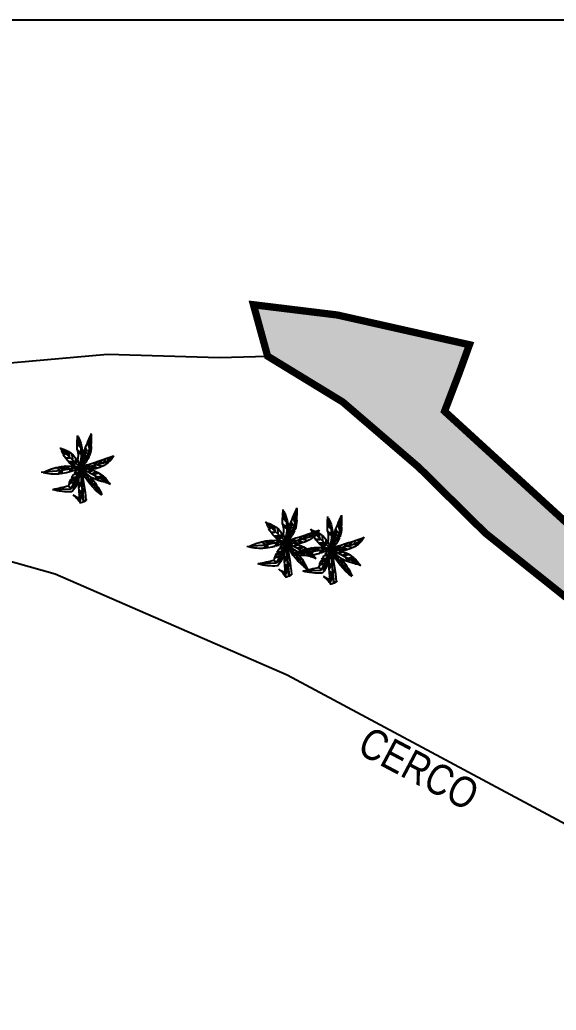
# Model space of a CAD drawing. Header units: metres. Extents: x 1097510 to 2158594, y 877039 to 1751652.
# Drawn here: x 1097583.4 to 1097620.2, y 877178.3 to 877246.2 of the extents above; entities that cross this region are included whole.
import ezdxf

# ---------------------------------------------------------------- set-up
doc = ezdxf.new("R2010")
doc.units = ezdxf.units.M
doc.header["$XCLIPFRAME"] = 0
doc.linetypes.add('DASHED', pattern=[0.75, 0.5, -0.25])
for name, color, linetype in [('Foto Dron', 7, 'Continuous'), ('ROTULO', 7, 'Continuous'), ('WWW.DWGAUTOCAD.COM', 7, 'Continuous')]:
    doc.layers.add(name, color=color, linetype=linetype)
doc.styles.add('Arial Narrow', font='ARIALN.TTF', dxfattribs={"width": 0.85})
picture_1 = doc.add_image_def('image1.tif', size_in_pixel=(3465, 4096))

# ---------------------------------------------------------------- blocks, each defined once
blk = doc.blocks.new('A$C40F70BF2')
at = {"color": 64}
for p, q in [((1.395, 3.412), (1.345, 4.14)), ((1.389, 3.49), (1.353, 3.553)), ((1.393, 3.445), (1.356, 3.526)), ((1.404, 3.622), (1.407, 3.935)), ((1.411, 3.538), (1.419, 3.905)), ((1.448, 3.313), (1.496, 3.752)), ((1.529, 3.679), (1.455, 3.289)), ((1.455, 3.289), (1.55, 3.622)), ((1.937, 3.412), (2.147, 3.983)), ((1.974, 3.403), (2.165, 3.619)), ((2.165, 3.571), (1.974, 3.403)), ((1.989, 3.487), (2.151, 3.679)), ((2.165, 3.619), (1.989, 3.487)), ((2.033, 3.595), (2.135, 3.727)), ((2.151, 3.679), (2.033, 3.595)), ((2.062, 3.679), (2.135, 3.824)), ((2.135, 3.727), (2.062, 3.679)), ((2.077, 3.788), (2.151, 3.896)), ((2.135, 3.824), (2.077, 3.788)), ((1.43, 3.289), (1.349, 3.412)), ((1.426, 3.264), (1.353, 3.376)), ((1.393, 3.403), (1.356, 3.493)), ((1.411, 3.334), (1.36, 3.445)), ((1.536, 2.871), (1.395, 3.412)), ((1.587, 3.114), (1.683, 3.328)), ((1.591, 3.078), (1.587, 3.114)), ((1.701, 3.289), (1.591, 3.078)), ((1.606, 2.916), (1.705, 3.132)), ((1.65, 2.748), (1.785, 3.066)), ((1.822, 2.967), (1.668, 2.733)), ((1.919, 2.785), (1.937, 3.412)), ((2.18, 3.523), (1.96, 3.294)), ((1.96, 3.006), (2.18, 3.198)), ((2.151, 3.066), (1.96, 2.933)), ((1.96, 2.933), (1.96, 3.006)), ((2.006, 2.139), (3.105, 3.225)), ((2.626, 2.774), (2.662, 3.065)), ((2.653, 2.781), (2.685, 3.069)), ((2.797, 3.138), (2.753, 2.909)), ((2.855, 3.162), (2.797, 2.933)), ((2.797, 2.933), (2.797, 3.138)), ((2.885, 3.162), (2.826, 2.957)), ((2.826, 2.957), (2.855, 3.162)), ((2.929, 3.174), (2.855, 3.006)), ((2.855, 3.006), (2.885, 3.162)), ((2.877, 2.934), (3.045, 2.983)), ((2.899, 3.018), (2.929, 3.174)), ((2.944, 3.15), (2.899, 3.018)), ((2.958, 3.186), (2.929, 3.066)), ((2.929, 3.066), (2.944, 3.15)), ((2.973, 3.114), (2.958, 3.186)), ((3.002, 3.21), (2.973, 3.114)), ((3.032, 3.234), (3.002, 3.162)), ((3.002, 3.162), (3.002, 3.21)), ((1.58, 2.772), (1.451, 2.841)), ((1.472, 2.791), (1.602, 2.739)), ((1.992, 2.139), (1.536, 2.871)), ((1.538, 2.69), (1.679, 2.617)), ((1.564, 2.648), (1.679, 2.596)), ((1.602, 2.739), (1.58, 2.772)), ((1.789, 2.411), (1.627, 2.469)), ((1.668, 2.733), (1.65, 2.748)), ((1.672, 2.415), (1.811, 2.369)), ((1.73, 2.628), (1.844, 2.883)), ((1.789, 2.517), (1.873, 2.748)), ((1.811, 2.369), (1.789, 2.411)), ((1.8, 2.478), (1.88, 2.664)), ((2.024, 2.154), (1.919, 2.785)), ((2.216, 2.359), (2.243, 2.624)), ((2.238, 2.386), (2.257, 2.647)), ((2.27, 2.33), (2.289, 2.356)), ((2.289, 2.356), (2.58, 2.344)), ((2.366, 2.415), (2.384, 2.442)), ((2.612, 2.4), (2.366, 2.415)), ((2.384, 2.442), (2.644, 2.427)), ((2.446, 2.617), (2.471, 2.889)), ((2.621, 2.684), (2.895, 2.703)), ((2.621, 2.677), (2.849, 2.673)), ((3.008, 2.919), (2.877, 2.934)), ((2.07, 2.139), (2.758, 2.02)), ((2.083, 2.012), (2.22, 1.967)), ((2.179, 1.762), (2.156, 1.818)), ((2.156, 1.818), (2.361, 1.788)), ((2.498, 2.311), (2.27, 2.33)), ((2.375, 2.079), (2.567, 2.21)), ((2.548, 2.035), (2.457, 2.046)), ((2.457, 2.046), (2.603, 1.863)), ((2.69, 1.84), (2.548, 2.035)), ((2.662, 2.072), (2.881, 2.203)), ((2.699, 2.053), (2.968, 2.206)), ((2.758, 2.02), (3.387, 1.915)), ((2.831, 2.016), (3.118, 2.199)), ((2.913, 2.012), (3.218, 2.176)), ((2.977, 2.001), (2.913, 2.012)), ((3.264, 2.165), (2.977, 2.001)), ((3.177, 1.747), (3.041, 1.93)), ((3.041, 1.93), (3.105, 1.915)), ((3.105, 1.915), (3.255, 1.736)), ((3.168, 1.952), (3.415, 2.135)), ((3.332, 1.747), (3.196, 1.889)), ((3.387, 1.915), (3.907, 1.867)), ((3.911, 1.863), (4.308, 1.837)), ((3.975, 1.885), (4.057, 1.915)), ((4.012, 1.878), (3.975, 1.885)), ((4.085, 1.904), (4.012, 1.878)), ((2.402, 1.714), (2.179, 1.762))]:
    blk.add_line(p, q, dxfattribs=at)
at = {"color": 60}
for p, q in [((1.378, 3.827), (1.371, 4.019)), ((1.386, 3.761), (1.393, 4.004)), ((2.369, 2.481), (2.676, 2.471))]:
    blk.add_line(p, q, dxfattribs=at)
at = {"color": 62}
for p, q in [((0.438, 2.456), (0.018, 2.796)), ((0.211, 2.512), (0.476, 2.476)), ((0.314, 2.44), (0.828, 2.38)), ((1.381, 2.214), (0.438, 2.456)), ((0.505, 2.608), (0.623, 2.404)), ((0.696, 2.548), (0.916, 2.356)), ((0.916, 2.356), (0.784, 2.5)), ((0.96, 2.476), (1.196, 2.295)), ((1.974, 2.113), (0.228, 1.183)), ((0.696, 2.187), (1.034, 2.295)), ((1.974, 2.128), (0.802, 0.571)), ((1.269, 2.236), (0.96, 2.103)), ((1.019, 2.067), (1.269, 2.236)), ((1.078, 2.062), (1.295, 2.219)), ((1.129, 2.052), (1.321, 2.219)), ((1.225, 1.959), (1.46, 1.862)), ((1.284, 2.007), (1.504, 1.898)), ((1.313, 2.055), (1.578, 2.175)), ((1.974, 2.139), (1.381, 2.214)), ((1.387, 2.043), (1.665, 2.187)), ((1.431, 2.32), (1.592, 2.199)), ((2.003, 2.103), (1.827, 0.082)), ((1.974, 1.995), (1.915, 1.405)), ((2.006, 2.139), (2.548, 0.855)), ((0.387, 1.333), (0.505, 1.357)), ((0.417, 1.381), (0.578, 1.405)), ((0.505, 1.357), (0.417, 1.381)), ((0.461, 1.429), (0.667, 1.442)), ((0.578, 1.405), (0.461, 1.429)), ((0.476, 1.465), (0.696, 1.478)), ((0.667, 1.442), (0.476, 1.465)), ((0.696, 1.478), (0.549, 1.526)), ((0.549, 1.526), (0.814, 1.513)), ((0.814, 1.513), (0.578, 1.562)), ((0.593, 1.61), (0.902, 1.562)), ((0.96, 1.586), (0.667, 1.646)), ((0.872, 1.345), (1.019, 1.586)), ((0.902, 1.562), (0.96, 1.586)), ((0.989, 1.405), (1.093, 1.646)), ((1.206, 1.34), (1.436, 1.403)), ((1.231, 1.403), (1.462, 1.445)), ((1.254, 1.008), (1.313, 1.249)), ((1.327, 1.093), (1.342, 1.273)), ((1.475, 1.237), (1.504, 1.501)), ((1.915, 1.405), (1.871, 0.852)), ((1.944, 1.141), (1.944, 1.261)), ((1.944, 1.261), (2.077, 1.08)), ((2.062, 1.026), (1.947, 1.204)), ((2.175, 1.512), (2.165, 1.441)), ((2.165, 1.441), (2.165, 1.363)), ((2.179, 1.676), (2.175, 1.605)), ((2.175, 1.605), (2.175, 1.512)), ((2.179, 1.314), (2.179, 1.676)), ((2.184, 1.501), (2.179, 1.407)), ((2.179, 1.407), (2.179, 1.314)), ((2.193, 1.613), (2.184, 1.501)), ((2.197, 1.46), (2.193, 1.613)), ((2.197, 1.392), (2.197, 1.46)), ((2.206, 1.277), (2.197, 1.392)), ((2.206, 1.105), (2.206, 1.277)), ((2.225, 1.501), (2.211, 1.378)), ((2.211, 1.378), (2.211, 1.172)), ((2.216, 1.34), (2.225, 1.422)), ((2.216, 1.273), (2.216, 1.34)), ((2.225, 1.157), (2.216, 1.273)), ((2.225, 1.422), (2.225, 1.501)), ((2.229, 1.232), (2.225, 1.157)), ((2.238, 1.303), (2.229, 1.232)), ((2.243, 1.389), (2.238, 1.303)), ((2.247, 1.46), (2.243, 1.389)), ((2.257, 1.534), (2.247, 1.46)), ((2.257, 1.544), (2.257, 1.534)), ((2.261, 1.213), (2.261, 1.535)), ((2.27, 1.109), (2.261, 1.213)), ((2.298, 1.486), (2.27, 1.56)), ((2.27, 1.56), (2.521, 1.501)), ((2.275, 1.247), (2.27, 1.18)), ((2.27, 1.18), (2.27, 1.109)), ((2.279, 1.396), (2.275, 1.314)), ((2.275, 1.314), (2.275, 1.247)), ((2.289, 1.318), (2.279, 1.396)), ((2.289, 1.157), (2.289, 1.318)), ((2.302, 1.292), (2.293, 1.224)), ((2.293, 1.224), (2.293, 1.154)), ((2.548, 1.441), (2.298, 1.486)), ((2.307, 1.37), (2.302, 1.292)), ((2.307, 1.023), (2.307, 1.37)), ((2.334, 0.926), (2.343, 1.325)), ((2.371, 0.847), (2.357, 1.299)), ((2.433, 1.267), (2.637, 1.215)), ((2.471, 1.236), (2.65, 1.152)), ((0.814, 0.744), (0.96, 0.804)), ((0.843, 0.792), (0.989, 0.876)), ((0.96, 0.804), (0.843, 0.792)), ((0.872, 0.864), (1.049, 0.924)), ((0.989, 0.876), (0.872, 0.864)), ((1.049, 0.924), (0.931, 0.912)), ((1.019, 1.056), (1.21, 1.129)), ((1.049, 1.105), (1.24, 1.165)), ((1.709, 0.671), (1.871, 0.912)), ((1.871, 0.852), (1.798, 0.13)), ((1.915, 0.696), (1.93, 0.792)), ((2.077, 0.491), (1.915, 0.696)), ((1.93, 0.792), (2.062, 0.647)), ((2.077, 0.948), (1.944, 1.141)), ((2.211, 1.172), (2.206, 1.105)), ((2.293, 1.015), (2.289, 1.157)), ((2.293, 1.154), (2.289, 1.083)), ((2.289, 1.083), (2.293, 1.015)), ((2.311, 0.948), (2.307, 1.023)), ((2.548, 0.855), (3.647, 0.814)), ((2.69, 1.027), (2.571, 0.922)), ((2.699, 1.008), (2.594, 0.922)), ((3.063, 0.941), (2.995, 0.87)), ((3.095, 0.937), (3.013, 0.851)), ((1.886, 0.527), (1.886, 0.587)), ((1.886, 0.587), (2.003, 0.322)), ((2.003, 0.154), (1.886, 0.527))]:
    blk.add_line(p, q, dxfattribs=at)
at = {"color": 60}
for centre, radius, start, end in [((7.228, 3.925), 5.886, 178.20098, 184.85692), ((-12.631, -2.337), 15.387, 20.51101, 24.72742), ((3.986, 2.93), 2.121, 151.13411, 194.97436), ((-4.468, 3.341), 6.654, 358.64966, 6.15206), ((3.081, 3.443), 1.737, 181.01905, 200.30476), ((-12.631, -2.337), 15.387, 19.94676, 20.12939), ((3.488, 1.763), 1.537, 103.74741, 164.66463), ((3.323, 2.824), 1.195, 162.4534, 194.36714), ((1.484, 3.655), 1.692, 336.49681, 341.73863), ((4.255, 2.671), 1.249, 148.37838, 158.72084), ((1.388, 3.636), 1.607, 210.27184, 288.6073), ((11.205, 34.008), 33.156, 250.28182, 253.61314), ((3.081, 3.443), 1.737, 202.06134, 214.43572), ((3.081, 3.443), 1.737, 216.49222, 227.18692), ((1.484, 3.655), 1.692, 293.0839, 334.22081), ((1.97, 0.03), 2.073, 93.80519, 134.94277), ((0.206, 3.365), 2.134, 278.58233, 322.59506), ((-1.258, 3.332), 3.452, 304.88046, 336.24299), ((14.63, -0.992), 13.028, 166.27964, 174.82165), ((-5.402, 1.247), 7.481, 350.40616, 5.64252), ((3.808, 1.866), 1.768, 177.06252, 221.97877), ((2.648, -1.238), 3.457, 62.92862, 99.78202), ((0.371, 0.432), 2.394, 34.58407, 45.09878), ((3.478, 4.556), 2.822, 241.8528, 251.67993), ((3.478, 4.556), 2.822, 253.64339, 263.82146), ((3.478, 4.556), 2.822, 265.32315, 284.59556), ((-1.183, 2.66), 2.05, 312.24832, 325.43968), ((0.622, 0.416), 0.842, 95.42874, 120.39843), ((4.234, -0.992), 3.827, 137.09818, 156.86261), ((0.371, 0.432), 2.394, 26.56642, 32.42719), ((0.371, 0.432), 2.394, 14.37509, 24.95549), ((2.731, 4.141), 3.451, 266.06088, 285.39893), ((10.9, 35.08), 35.029, 256.44536, 258.02041), ((2.112, 0.756), 0.732, 226.57927, 260.54816), ((5.057, -2.3), 3.867, 133.35469, 142.87547), ((1.268, 2.121), 1.986, 292.12916, 305.32123)]:
    blk.add_arc(centre, radius, start, end, dxfattribs=at)
at = {"color": 62}
for points in [[(0.035, 2.801), (0.417, 2.5), (0.035, 2.801), (0.402, 2.657)], [(1.136, 1.682), (0.828, 1.766), (1.357, 1.79), (1.107, 1.911)], [(1.93, 2.091), (1.607, 1.923), (1.886, 2.091), (1.533, 2.055)], [(2.003, 2.043), (2.062, 1.465), (2.003, 2.031), (1.96, 1.586)], [(1.357, 1.297), (1.078, 1.201), (1.387, 1.357), (1.151, 1.273)], [(1.592, 1.393), (1.592, 1.61), (1.636, 1.478), (1.622, 1.682)], [(2.598, 1.303), (2.343, 1.34), (2.557, 1.407), (2.293, 1.467)], [(3.546, 0.816), (2.811, 0.852), (3.59, 0.804), (2.914, 0.708)]]:
    blk.add_solid(points, dxfattribs=at)
at = {"color": 64}
for points in [[(1.983, 2.159), (1.888, 2.598), (1.983, 2.159), (1.818, 2.432)], [(2.02, 2.234), (2.16, 2.54), (1.994, 2.357), (2.13, 2.691)], [(2.398, 2.087), (2.562, 2.203), (2.206, 2.12), (2.366, 2.203)], [(3.893, 1.874), (4.007, 1.93), (3.228, 1.952), (3.451, 2.12)]]:
    blk.add_solid(points, dxfattribs=at)
at = {"color": 60}
blk.add_solid([(2.003, 0.058), (2.385, 0.503), (2.018, 0.286), (2.4, 0.503)], dxfattribs=at)

msp = doc.modelspace()

# ---------------------------------------------------------------- hatches: boundary and pattern name
at = {"transparency": 33554602}
h = msp.add_hatch(dxfattribs=at)
h.set_pattern_fill('AR-CONC', color=9, scale=0.01)
h.paths.add_polyline_path([(1097752.597, 877208.238), (1097757.845, 877212.044), (1097762.109, 877214.901), (1097765.432, 877216.837), (1097757.759, 877219.046), (1097752.07, 877217.484), (1097742.692, 877214.472), (1097730.221, 877208.152), (1097717.752, 877207.699), (1097699.58, 877208.171), (1097684.374, 877204.599), (1097671.585, 877204.296), (1097656.247, 877206.197), (1097634.311, 877207.796), (1097624.402, 877208.489), (1097612.512, 877219.361), (1097613.526, 877222.017), (1097614.217, 877223.918), (1097605.154, 877225.956), (1097599.413, 877226.657), (1097600.381, 877223.138), (1097605.528, 877219.999), (1097610.754, 877215.512), (1097615.313, 877211.011), (1097623.572, 877204.428), (1097634.053, 877203.423), (1097648.747, 877202.896), (1097665.209, 877201.516), (1097687.817, 877201.494), (1097702.372, 877204.916), (1097709.087, 877204.78), (1097724.138, 877203.189), (1097735.028, 877205.815), (1097743.406, 877209.884), (1097746.929, 877210.428), (1097748.356, 877212.762)])

# ---------------------------------------------------------------- linework, layer by layer
at = {"color": 7}
msp.add_lwpolyline([(1097792.078, 877038.544), (1097509.867, 877038.544), (1097509.867, 877246.174), (1097792.078, 877246.174)], close=True, dxfattribs=at)
at = {"color": 7, "true_color": 0xf0f0f0, "elevation": 1524.878, "flags": 128}
msp.add_lwpolyline([(1097668.786, 877179.396), (1097651.036, 877183.937), (1097624.371, 877189.152), (1097601.717, 877201.283), (1097585.811, 877208.209), (1097545.543, 877219.548), (1097517.351, 877236.173), (1097527.243, 877232.341), (1097539.636, 877228.064), (1097550.862, 877225.231), (1097562.732, 877222.551), (1097577.57, 877222.218), (1097589.407, 877223.274), (1097597.077, 877223.052), (1097600.381, 877223.138), (1097605.528, 877219.999), (1097610.754, 877215.512), (1097615.313, 877211.011), (1097623.572, 877204.428), (1097634.053, 877203.423), (1097648.747, 877202.896), (1097665.209, 877201.516)], dxfattribs=at)
at = {"color": 7, "linetype": 'DASHED', "true_color": 0xf0f0f0, "const_width": 0.5, "elevation": 1540, "flags": 128}
msp.add_lwpolyline([(1097752.597, 877208.238), (1097757.845, 877212.044), (1097762.109, 877214.901), (1097765.432, 877216.837), (1097757.759, 877219.046), (1097752.07, 877217.484), (1097742.692, 877214.472), (1097730.221, 877208.152), (1097717.752, 877207.699), (1097699.58, 877208.171), (1097684.374, 877204.599), (1097671.585, 877204.296), (1097656.247, 877206.197), (1097634.311, 877207.796), (1097624.402, 877208.489), (1097612.512, 877219.361), (1097613.526, 877222.017), (1097614.217, 877223.918), (1097605.154, 877225.956), (1097599.413, 877226.657), (1097600.381, 877223.138), (1097605.528, 877219.999), (1097610.754, 877215.512), (1097615.313, 877211.011), (1097623.572, 877204.428), (1097634.053, 877203.423), (1097648.747, 877202.896), (1097665.209, 877201.516), (1097687.817, 877201.494), (1097702.372, 877204.916), (1097709.087, 877204.78), (1097724.138, 877203.189), (1097735.028, 877205.815), (1097743.406, 877209.884), (1097746.929, 877210.428), (1097748.356, 877212.762), (1097752.597, 877208.238)], dxfattribs=at)

# ---------------------------------------------------------------- block references
at = {"layer": 'WWW.DWGAUTOCAD.COM', "xscale": -1.154589802391189, "yscale": 1.154589802391189, "zscale": 1.154589802391189}
for p in [(1097589.846, 877213.048), (1097603.933, 877207.961), (1097607.001, 877207.473)]:
    msp.add_blockref('A$C40F70BF2', p, dxfattribs=at)

# ---------------------------------------------------------------- texts
at = {"layer": 'ROTULO', "color": 7, "true_color": 0xf0f0f0, "style": 'Arial Narrow'}
msp.add_text('CERCO', height=2.1009, rotation=332.15198, dxfattribs=at).set_placement((1097606.42, 877195.996, -1524.878))

# ---------------------------------------------------------------- pictures from other files: only their frames are drawn
at = {"layer": 'Foto Dron'}
image = msp.add_image(picture_1, insert=(1097491.044, 876888.864, 3067.918), size_in_units=(372.621, 440.477), dxfattribs=at)
image.set_boundary_path([(174.536, 772.878), (2798.816, 2703.625)])
image.dxf.flags = 15

doc.saveas('drawing.dxf')
